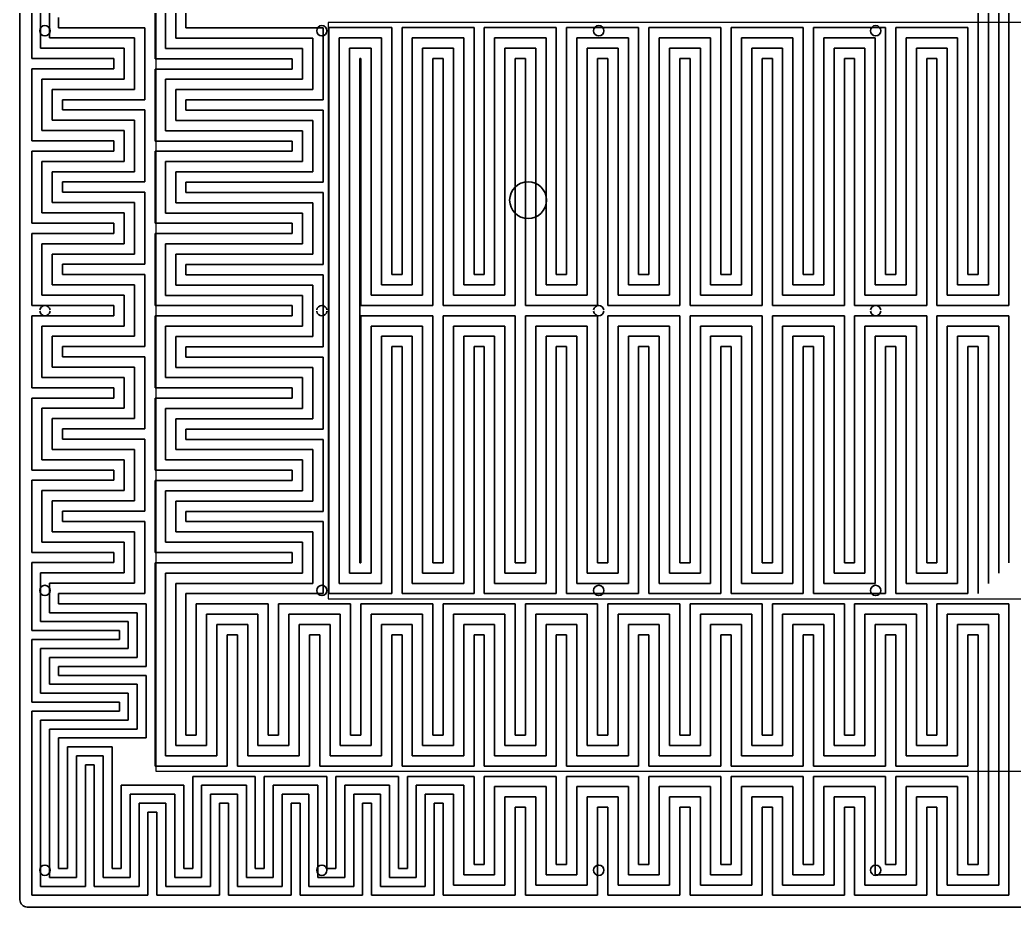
# Model space of a CAD drawing. Header units: millimetres. Extents: x -5937 to 68925, y -3068 to 5300.
# Drawn here: x 48609 to 49284, y 1814 to 2417 of the extents above; entities that cross this region are included whole.
import ezdxf

# ---------------------------------------------------------------- set-up
doc = ezdxf.new("R2010")
doc.units = ezdxf.units.MM
doc.header["$LTSCALE"] = 7
doc.layers.add('参照', color=6, linetype='Continuous', lineweight=9)
doc.layers.add('发热分区', color=20, linetype='Continuous')

msp = doc.modelspace()

# ---------------------------------------------------------------- linework, layer by layer
at = {"color": 7, "linetype": 'Continuous', "lineweight": 35}
for points in [[(48810.729, 2629.276), (48810.729, 2654.276), (48794.729, 2654.276), (48778.729, 2654.276), (48778.729, 2629.276, -0.4142136), (48773.729, 2624.276), (48613.729, 2624.276, 0.4142136), (48608.729, 2619.276), (48608.729, 1819.276, 0.4142136), (48613.729, 1814.276), (49953.729, 1814.276, 0.4142136), (49958.729, 1819.276), (49958.729, 2619.276, 0.4142136), (49953.729, 2624.276), (49793.729, 2624.276, -0.4142136), (49788.729, 2629.276), (49788.729, 2654.276), (49772.729, 2654.276), (49756.729, 2654.276), (49756.729, 2629.276)], [(48629.193, 2219.776, 0.8660254), (48622.264, 2219.776)], [(48817.193, 2219.776, 0.8660254), (48810.264, 2219.776)], [(49005.193, 2219.776, 0.8660254), (48998.264, 2219.776)], [(49193.193, 2219.776, 0.8660254), (49186.264, 2219.776)], [(48622.264, 2218.776, 0.8660254), (48629.193, 2218.776)], [(48810.264, 2218.776, 0.8660254), (48817.193, 2218.776)], [(48998.264, 2218.776, 0.8660254), (49005.193, 2218.776)], [(49186.264, 2218.776, 0.8660254), (49193.193, 2218.776)]]:
    msp.add_lwpolyline(points, format="xyb", dxfattribs=at)
for centre, radius in [((48625.729, 2409.276), 3.5), ((48813.729, 2409.276), 3.5), ((49001.729, 2409.276), 3.5), ((49189.729, 2409.276), 3.5), ((48953.729, 2294.276), 12.5), ((48625.729, 2029.276), 3.5), ((48813.729, 2029.276), 3.5), ((49001.729, 2029.276), 3.5), ((49189.729, 2029.276), 3.5), ((48625.729, 1839.276), 3.5), ((48813.729, 1839.276), 3.5), ((49001.729, 1839.276), 3.5), ((49189.729, 1839.276), 3.5)]:
    msp.add_circle(centre, radius, dxfattribs=at)
at = {"layer": '参照', "linetype": 'Continuous', "lineweight": 35}
for p, q in [((48700.54, 2528.529), (48700.54, 2390.271)), ((48707.524, 2397.255), (48707.524, 2521.544)), ((48714.509, 2404.239), (48714.509, 2514.56)), ((48721.493, 2411.223), (48721.493, 2507.576)), ((48616.729, 2436.548), (48616.729, 2390.392)), ((48622.802, 2430.475), (48622.802, 2397.376)), ((48628.875, 2424.402), (48628.875, 2404.36)), ((48634.948, 2411.344), (48634.948, 2418.329)), ((48693.556, 2411.344), (48634.948, 2411.344)), ((48693.556, 2362.454), (48693.556, 2411.344)), ((48814.555, 2411.223), (48721.493, 2411.223)), ((48814.555, 2362.333), (48814.555, 2411.223)), ((48861.179, 2411.465), (48818.463, 2411.465)), ((48818.463, 2411.465), (48818.463, 2027.087)), ((48861.179, 2243.721), (48861.179, 2411.465)), ((48917.053, 2411.465), (48868.163, 2411.465)), ((48868.163, 2411.465), (48868.163, 2243.721)), ((48917.053, 2243.721), (48917.053, 2411.465)), ((48972.927, 2411.465), (48924.037, 2411.465)), ((48924.037, 2411.465), (48924.037, 2243.721)), ((48972.927, 2243.721), (48972.927, 2411.465)), ((49028.802, 2411.465), (48979.912, 2411.465)), ((48979.912, 2411.465), (48979.912, 2243.721)), ((49028.802, 2243.721), (49028.802, 2411.465)), ((49084.676, 2411.465), (49035.786, 2411.465)), ((49035.786, 2411.465), (49035.786, 2243.721)), ((49084.676, 2243.721), (49084.676, 2411.465)), ((49140.551, 2411.465), (49091.66, 2411.465)), ((49091.66, 2411.465), (49091.66, 2243.721)), ((49140.551, 2243.721), (49140.551, 2411.465)), ((49196.425, 2411.465), (49147.535, 2411.465)), ((49147.535, 2411.465), (49147.535, 2243.721)), ((49196.425, 2243.721), (49196.425, 2411.465)), ((49252.299, 2411.465), (49203.409, 2411.465)), ((49203.409, 2411.465), (49203.409, 2243.721)), ((49252.299, 2243.721), (49252.299, 2411.465)), ((48628.875, 2404.36), (48686.571, 2404.36)), ((48686.571, 2404.36), (48686.571, 2369.439)), ((48807.571, 2404.239), (48714.509, 2404.239)), ((48807.571, 2369.318), (48807.571, 2404.239)), ((48854.194, 2404.481), (48825.447, 2404.481)), ((48825.447, 2404.481), (48825.447, 2034.072)), ((48854.194, 2236.737), (48854.194, 2404.481)), ((48910.069, 2404.481), (48875.147, 2404.481)), ((48875.147, 2404.481), (48875.147, 2236.737)), ((48910.069, 2236.737), (48910.069, 2404.481)), ((48965.943, 2404.481), (48931.022, 2404.481)), ((48931.022, 2404.481), (48931.022, 2236.737)), ((48965.943, 2236.737), (48965.943, 2404.481)), ((49021.818, 2404.481), (48986.896, 2404.481)), ((48986.896, 2404.481), (48986.896, 2236.737)), ((49021.818, 2236.737), (49021.818, 2404.481)), ((49077.692, 2404.481), (49042.77, 2404.481)), ((49042.77, 2404.481), (49042.77, 2236.737)), ((49077.692, 2236.737), (49077.692, 2404.481)), ((49133.566, 2404.481), (49098.645, 2404.481)), ((49098.645, 2404.481), (49098.645, 2236.737)), ((49133.566, 2236.737), (49133.566, 2404.481)), ((49189.441, 2404.481), (49154.519, 2404.481)), ((49154.519, 2404.481), (49154.519, 2236.737)), ((49189.441, 2236.737), (49189.441, 2404.481)), ((49245.315, 2404.481), (49210.393, 2404.481)), ((49210.393, 2404.481), (49210.393, 2236.737)), ((49245.315, 2236.737), (49245.315, 2404.481)), ((48622.802, 2397.376), (48679.587, 2397.376)), ((48679.587, 2397.376), (48679.587, 2376.423)), ((48800.587, 2397.255), (48707.524, 2397.255)), ((48800.587, 2376.302), (48800.587, 2397.255)), ((48847.21, 2397.497), (48832.431, 2397.497)), ((48832.431, 2397.497), (48832.431, 2041.056)), ((48847.21, 2229.753), (48847.21, 2397.497)), ((48903.085, 2397.497), (48882.132, 2397.497)), ((48882.132, 2397.497), (48882.132, 2229.753)), ((48903.085, 2229.753), (48903.085, 2397.497)), ((48958.959, 2397.497), (48938.006, 2397.497)), ((48938.006, 2397.497), (48938.006, 2229.753)), ((48958.959, 2229.753), (48958.959, 2397.497)), ((49014.833, 2397.497), (48993.88, 2397.497)), ((48993.88, 2397.497), (48993.88, 2229.753)), ((49014.833, 2229.753), (49014.833, 2397.497)), ((49070.708, 2397.497), (49049.755, 2397.497)), ((49049.755, 2397.497), (49049.755, 2229.753)), ((49070.708, 2229.753), (49070.708, 2397.497)), ((49126.582, 2397.497), (49105.629, 2397.497)), ((49105.629, 2397.497), (49105.629, 2229.753)), ((49126.582, 2229.753), (49126.582, 2397.497)), ((49182.456, 2397.497), (49161.503, 2397.497)), ((49161.503, 2397.497), (49161.503, 2229.753)), ((49182.456, 2229.753), (49182.456, 2397.497)), ((49238.331, 2397.497), (49217.378, 2397.497)), ((49217.378, 2397.497), (49217.378, 2229.753)), ((49238.331, 2229.753), (49238.331, 2397.497)), ((48616.729, 2390.392), (48672.603, 2390.392)), ((48672.603, 2390.392), (48672.603, 2383.407)), ((48700.54, 2390.271), (48793.602, 2390.271)), ((48793.602, 2390.271), (48793.602, 2383.286)), ((48839.416, 2048.04), (48839.416, 2390.512)), ((48839.416, 2390.512), (48840.226, 2390.512)), ((48840.226, 2390.512), (48840.226, 2222.768)), ((48889.116, 2222.768), (48889.116, 2390.512)), ((48889.116, 2390.512), (48896.1, 2390.512)), ((48896.1, 2390.512), (48896.1, 2222.768)), ((48944.99, 2222.768), (48944.99, 2390.512)), ((48944.99, 2390.512), (48951.975, 2390.512)), ((48951.975, 2390.512), (48951.975, 2222.768)), ((49000.865, 2222.768), (49000.865, 2390.512)), ((49000.865, 2390.512), (49007.849, 2390.512)), ((49007.849, 2390.512), (49007.849, 2222.768)), ((49056.739, 2222.768), (49056.739, 2390.512)), ((49056.739, 2390.512), (49063.723, 2390.512)), ((49063.723, 2390.512), (49063.723, 2222.768)), ((49112.613, 2222.768), (49112.613, 2390.512)), ((49112.613, 2390.512), (49119.598, 2390.512)), ((49119.598, 2390.512), (49119.598, 2222.768)), ((49168.488, 2222.768), (49168.488, 2390.512)), ((49168.488, 2390.512), (49175.472, 2390.512)), ((49175.472, 2390.512), (49175.472, 2222.768)), ((49224.362, 2222.768), (49224.362, 2390.512)), ((49224.362, 2390.512), (49231.346, 2390.512)), ((49231.346, 2390.512), (49231.346, 2222.768)), ((48672.603, 2383.407), (48616.729, 2383.407)), ((48616.729, 2383.407), (48616.729, 2334.517)), ((48793.602, 2383.286), (48700.54, 2383.286)), ((48700.54, 2383.286), (48700.54, 2334.396)), ((48679.587, 2376.423), (48623.713, 2376.423)), ((48623.713, 2376.423), (48623.713, 2341.501)), ((48707.524, 2341.381), (48707.524, 2376.302)), ((48707.524, 2376.302), (48800.587, 2376.302)), ((48686.571, 2369.439), (48630.697, 2369.439)), ((48630.697, 2369.439), (48630.697, 2348.486)), ((48714.509, 2348.365), (48714.509, 2369.318)), ((48714.509, 2369.318), (48807.571, 2369.318)), ((48637.681, 2355.47), (48637.681, 2362.454)), ((48637.681, 2362.454), (48693.556, 2362.454)), ((48721.493, 2355.349), (48721.493, 2362.333)), ((48721.493, 2362.333), (48814.555, 2362.333)), ((48693.556, 2355.47), (48637.681, 2355.47)), ((48693.556, 2306.58), (48693.556, 2355.47)), ((48814.555, 2355.349), (48721.493, 2355.349)), ((48814.555, 2306.459), (48814.555, 2355.349)), ((48630.697, 2348.486), (48686.571, 2348.486)), ((48686.571, 2348.486), (48686.571, 2313.564)), ((48807.571, 2348.365), (48714.509, 2348.365)), ((48807.571, 2313.443), (48807.571, 2348.365)), ((48623.713, 2341.501), (48679.587, 2341.501)), ((48679.587, 2341.501), (48679.587, 2320.549)), ((48800.587, 2341.381), (48707.524, 2341.381)), ((48800.587, 2320.428), (48800.587, 2341.381)), ((48616.729, 2334.517), (48672.603, 2334.517)), ((48672.603, 2334.517), (48672.603, 2327.533)), ((48700.54, 2334.396), (48793.602, 2334.396)), ((48793.602, 2334.396), (48793.602, 2327.412)), ((48672.603, 2327.533), (48616.729, 2327.533)), ((48616.729, 2327.533), (48616.729, 2278.643)), ((48793.602, 2327.412), (48700.54, 2327.412)), ((48700.54, 2327.412), (48700.54, 2278.522)), ((48679.587, 2320.549), (48623.713, 2320.549)), ((48623.713, 2320.549), (48623.713, 2285.627)), ((48707.524, 2285.506), (48707.524, 2320.428)), ((48707.524, 2320.428), (48800.587, 2320.428)), ((48686.571, 2313.564), (48630.697, 2313.564)), ((48630.697, 2313.564), (48630.697, 2292.611)), ((48714.509, 2292.49), (48714.509, 2313.443)), ((48714.509, 2313.443), (48807.571, 2313.443)), ((48637.681, 2299.596), (48637.681, 2306.58)), ((48637.681, 2306.58), (48693.556, 2306.58)), ((48721.493, 2299.475), (48721.493, 2306.459)), ((48721.493, 2306.459), (48814.555, 2306.459)), ((48693.556, 2299.596), (48637.681, 2299.596)), ((48693.556, 2250.706), (48693.556, 2299.596)), ((48814.555, 2299.475), (48721.493, 2299.475)), ((48814.555, 2250.585), (48814.555, 2299.475)), ((48630.697, 2292.611), (48686.571, 2292.611)), ((48686.571, 2292.611), (48686.571, 2257.69)), ((48807.571, 2292.49), (48714.509, 2292.49)), ((48807.571, 2257.569), (48807.571, 2292.49)), ((48623.713, 2285.627), (48679.587, 2285.627)), ((48679.587, 2285.627), (48679.587, 2264.674)), ((48800.587, 2285.506), (48707.524, 2285.506)), ((48800.587, 2264.553), (48800.587, 2285.506)), ((48616.729, 2278.643), (48672.603, 2278.643)), ((48672.603, 2278.643), (48672.603, 2271.659)), ((48700.54, 2278.522), (48793.602, 2278.522)), ((48793.602, 2278.522), (48793.602, 2271.538)), ((48672.603, 2271.659), (48616.729, 2271.659)), ((48616.729, 2271.659), (48616.729, 2222.768)), ((48793.602, 2271.538), (48700.54, 2271.538)), ((48700.54, 2271.538), (48700.54, 2222.648)), ((48679.587, 2264.674), (48623.713, 2264.674)), ((48623.713, 2264.674), (48623.713, 2229.753)), ((48707.524, 2229.632), (48707.524, 2264.553)), ((48707.524, 2264.553), (48800.587, 2264.553)), ((48686.571, 2257.69), (48630.697, 2257.69)), ((48630.697, 2257.69), (48630.697, 2236.737)), ((48714.509, 2236.616), (48714.509, 2257.569)), ((48714.509, 2257.569), (48807.571, 2257.569)), ((48637.681, 2243.721), (48637.681, 2250.706)), ((48637.681, 2250.706), (48693.556, 2250.706)), ((48721.493, 2243.6), (48721.493, 2250.585)), ((48721.493, 2250.585), (48814.555, 2250.585)), ((48693.556, 2243.721), (48637.681, 2243.721)), ((48693.556, 2194.831), (48693.556, 2243.721)), ((48814.555, 2243.6), (48721.493, 2243.6)), ((48814.555, 2194.71), (48814.555, 2243.6)), ((48868.163, 2243.721), (48861.179, 2243.721)), ((48924.037, 2243.721), (48917.053, 2243.721)), ((48979.912, 2243.721), (48972.927, 2243.721)), ((49035.786, 2243.721), (49028.802, 2243.721)), ((49091.66, 2243.721), (49084.676, 2243.721)), ((49147.535, 2243.721), (49140.551, 2243.721)), ((49203.409, 2243.721), (49196.425, 2243.721)), ((49259.284, 2243.721), (49252.299, 2243.721)), ((48630.697, 2236.737), (48686.571, 2236.737)), ((48686.571, 2236.737), (48686.571, 2201.816)), ((48807.571, 2236.616), (48714.509, 2236.616)), ((48807.571, 2201.695), (48807.571, 2236.616)), ((48875.147, 2236.737), (48854.194, 2236.737)), ((48931.022, 2236.737), (48910.069, 2236.737)), ((48986.896, 2236.737), (48965.943, 2236.737)), ((49042.77, 2236.737), (49021.818, 2236.737)), ((49098.645, 2236.737), (49077.692, 2236.737)), ((49154.519, 2236.737), (49133.566, 2236.737)), ((49210.393, 2236.737), (49189.441, 2236.737)), ((49266.268, 2236.737), (49245.315, 2236.737)), ((48623.713, 2229.753), (48679.587, 2229.753)), ((48679.587, 2229.753), (48679.587, 2208.8)), ((48800.587, 2229.632), (48707.524, 2229.632)), ((48800.587, 2208.679), (48800.587, 2229.632)), ((48882.132, 2229.753), (48847.21, 2229.753)), ((48938.006, 2229.753), (48903.085, 2229.753)), ((48993.88, 2229.753), (48958.959, 2229.753)), ((49049.755, 2229.753), (49014.833, 2229.753)), ((49105.629, 2229.753), (49070.708, 2229.753)), ((49161.503, 2229.753), (49126.582, 2229.753)), ((49217.378, 2229.753), (49182.456, 2229.753)), ((49273.252, 2229.753), (49238.331, 2229.753)), ((48616.729, 2222.768), (48672.603, 2222.768)), ((48672.603, 2222.768), (48672.603, 2215.784)), ((48700.54, 2222.648), (48793.602, 2222.648)), ((48793.602, 2222.648), (48793.602, 2215.663)), ((48840.226, 2222.768), (48889.116, 2222.768)), ((48896.1, 2222.768), (48944.99, 2222.768)), ((48951.975, 2222.768), (49000.865, 2222.768)), ((49007.849, 2222.768), (49056.739, 2222.768)), ((49063.723, 2222.768), (49112.613, 2222.768)), ((49119.598, 2222.768), (49168.488, 2222.768)), ((49175.472, 2222.768), (49224.362, 2222.768)), ((49231.346, 2222.768), (49280.236, 2222.768)), ((48672.603, 2215.784), (48616.729, 2215.784)), ((48616.729, 2215.784), (48616.729, 2166.894)), ((48793.602, 2215.663), (48700.54, 2215.663)), ((48700.54, 2215.663), (48700.54, 2166.773)), ((48889.116, 2215.784), (48840.226, 2215.784)), ((48840.226, 2215.784), (48840.226, 2048.04)), ((48889.116, 2048.04), (48889.116, 2215.784)), ((48944.99, 2215.784), (48896.1, 2215.784)), ((48896.1, 2215.784), (48896.1, 2048.04)), ((48944.99, 2048.04), (48944.99, 2215.784)), ((49000.865, 2215.784), (48951.975, 2215.784)), ((48951.975, 2215.784), (48951.975, 2048.04)), ((49000.865, 2048.04), (49000.865, 2215.784)), ((49056.739, 2215.784), (49007.849, 2215.784)), ((49007.849, 2215.784), (49007.849, 2048.04)), ((49056.739, 2048.04), (49056.739, 2215.784)), ((49112.613, 2215.784), (49063.723, 2215.784)), ((49063.723, 2215.784), (49063.723, 2048.04)), ((49112.613, 2048.04), (49112.613, 2215.784)), ((49168.488, 2215.784), (49119.598, 2215.784)), ((49119.598, 2215.784), (49119.598, 2048.04)), ((49168.488, 2048.04), (49168.488, 2215.784)), ((49224.362, 2215.784), (49175.472, 2215.784)), ((49175.472, 2215.784), (49175.472, 2048.04)), ((49224.362, 2048.04), (49224.362, 2215.784)), ((49280.236, 2215.784), (49231.346, 2215.784)), ((49231.346, 2215.784), (49231.346, 2048.04)), ((49280.236, 2048.04), (49280.236, 2215.784)), ((48679.587, 2208.8), (48623.713, 2208.8)), ((48623.713, 2208.8), (48623.713, 2173.878)), ((48707.524, 2173.758), (48707.524, 2208.679)), ((48707.524, 2208.679), (48800.587, 2208.679)), ((48847.21, 2041.056), (48847.21, 2208.8)), ((48847.21, 2208.8), (48882.132, 2208.8)), ((48882.132, 2208.8), (48882.132, 2041.056)), ((48903.085, 2041.056), (48903.085, 2208.8)), ((48903.085, 2208.8), (48938.006, 2208.8)), ((48938.006, 2208.8), (48938.006, 2041.056)), ((48958.959, 2041.056), (48958.959, 2208.8)), ((48958.959, 2208.8), (48993.88, 2208.8)), ((48993.88, 2208.8), (48993.88, 2041.056)), ((49014.833, 2041.056), (49014.833, 2208.8)), ((49014.833, 2208.8), (49049.755, 2208.8)), ((49049.755, 2208.8), (49049.755, 2041.056)), ((49070.708, 2041.056), (49070.708, 2208.8)), ((49070.708, 2208.8), (49105.629, 2208.8)), ((49105.629, 2208.8), (49105.629, 2041.056)), ((49126.582, 2041.056), (49126.582, 2208.8)), ((49126.582, 2208.8), (49161.503, 2208.8)), ((49161.503, 2208.8), (49161.503, 2041.056)), ((49182.456, 2041.056), (49182.456, 2208.8)), ((49182.456, 2208.8), (49217.378, 2208.8)), ((49217.378, 2208.8), (49217.378, 2041.056)), ((49238.331, 2041.056), (49238.331, 2208.8)), ((49238.331, 2208.8), (49273.252, 2208.8)), ((49273.252, 2208.8), (49273.252, 2041.056)), ((48686.571, 2201.816), (48630.697, 2201.816)), ((48630.697, 2201.816), (48630.697, 2180.863)), ((48714.509, 2180.742), (48714.509, 2201.695)), ((48714.509, 2201.695), (48807.571, 2201.695)), ((48854.194, 2034.072), (48854.194, 2201.816)), ((48854.194, 2201.816), (48875.147, 2201.816)), ((48875.147, 2201.816), (48875.147, 2034.072)), ((48910.069, 2034.072), (48910.069, 2201.816)), ((48910.069, 2201.816), (48931.022, 2201.816)), ((48931.022, 2201.816), (48931.022, 2034.072)), ((48965.943, 2034.072), (48965.943, 2201.816)), ((48965.943, 2201.816), (48986.896, 2201.816)), ((48986.896, 2201.816), (48986.896, 2034.072)), ((49021.818, 2034.072), (49021.818, 2201.816)), ((49021.818, 2201.816), (49042.77, 2201.816)), ((49042.77, 2201.816), (49042.77, 2034.072)), ((49077.692, 2034.072), (49077.692, 2201.816)), ((49077.692, 2201.816), (49098.645, 2201.816)), ((49098.645, 2201.816), (49098.645, 2034.072)), ((49133.566, 2034.072), (49133.566, 2201.816)), ((49133.566, 2201.816), (49154.519, 2201.816)), ((49154.519, 2201.816), (49154.519, 2034.072)), ((49189.441, 2034.072), (49189.441, 2201.816)), ((49189.441, 2201.816), (49210.393, 2201.816)), ((49210.393, 2201.816), (49210.393, 2034.072)), ((49245.315, 2034.072), (49245.315, 2201.816)), ((49245.315, 2201.816), (49266.268, 2201.816)), ((49266.268, 2201.816), (49266.268, 2034.072)), ((48637.681, 2187.847), (48637.681, 2194.831)), ((48637.681, 2194.831), (48693.556, 2194.831)), ((48721.493, 2187.726), (48721.493, 2194.71)), ((48721.493, 2194.71), (48814.555, 2194.71)), ((48861.179, 2027.087), (48861.179, 2194.831)), ((48861.179, 2194.831), (48868.163, 2194.831)), ((48868.163, 2194.831), (48868.163, 2027.087)), ((48917.053, 2027.087), (48917.053, 2194.831)), ((48917.053, 2194.831), (48924.037, 2194.831)), ((48924.037, 2194.831), (48924.037, 2027.087)), ((48972.927, 2027.087), (48972.927, 2194.831)), ((48972.927, 2194.831), (48979.912, 2194.831)), ((48979.912, 2194.831), (48979.912, 2027.087)), ((49028.802, 2027.087), (49028.802, 2194.831)), ((49028.802, 2194.831), (49035.786, 2194.831)), ((49035.786, 2194.831), (49035.786, 2027.087)), ((49084.676, 2027.087), (49084.676, 2194.831)), ((49084.676, 2194.831), (49091.66, 2194.831)), ((49091.66, 2194.831), (49091.66, 2027.087)), ((49140.551, 2027.087), (49140.551, 2194.831)), ((49140.551, 2194.831), (49147.535, 2194.831)), ((49147.535, 2194.831), (49147.535, 2027.087)), ((49196.425, 2027.087), (49196.425, 2194.831)), ((49196.425, 2194.831), (49203.409, 2194.831)), ((49203.409, 2194.831), (49203.409, 2027.087)), ((49252.299, 2027.087), (49252.299, 2194.831)), ((49252.299, 2194.831), (49259.284, 2194.831)), ((49259.284, 2194.831), (49259.284, 2027.087)), ((48693.556, 2187.847), (48637.681, 2187.847)), ((48693.556, 2138.957), (48693.556, 2187.847)), ((48814.555, 2187.726), (48721.493, 2187.726)), ((48814.555, 2138.836), (48814.555, 2187.726)), ((48630.697, 2180.863), (48686.571, 2180.863)), ((48686.571, 2180.863), (48686.571, 2145.941)), ((48807.571, 2180.742), (48714.509, 2180.742)), ((48807.571, 2145.82), (48807.571, 2180.742)), ((48623.713, 2173.878), (48679.587, 2173.878)), ((48679.587, 2173.878), (48679.587, 2152.926)), ((48800.587, 2173.758), (48707.524, 2173.758)), ((48800.587, 2152.805), (48800.587, 2173.758)), ((48616.729, 2166.894), (48672.603, 2166.894)), ((48672.603, 2166.894), (48672.603, 2159.91)), ((48700.54, 2166.773), (48793.602, 2166.773)), ((48793.602, 2166.773), (48793.602, 2159.789)), ((48672.603, 2159.91), (48616.729, 2159.91)), ((48616.729, 2159.91), (48616.729, 2111.02)), ((48793.602, 2159.789), (48700.54, 2159.789)), ((48700.54, 2159.789), (48700.54, 2110.899)), ((48679.587, 2152.926), (48623.713, 2152.926)), ((48623.713, 2152.926), (48623.713, 2118.004)), ((48707.524, 2117.883), (48707.524, 2152.805)), ((48707.524, 2152.805), (48800.587, 2152.805)), ((48686.571, 2145.941), (48630.697, 2145.941)), ((48630.697, 2145.941), (48630.697, 2124.988)), ((48714.509, 2124.867), (48714.509, 2145.82)), ((48714.509, 2145.82), (48807.571, 2145.82)), ((48637.681, 2131.973), (48637.681, 2138.957)), ((48637.681, 2138.957), (48693.556, 2138.957)), ((48721.493, 2131.852), (48721.493, 2138.836)), ((48721.493, 2138.836), (48814.555, 2138.836)), ((48693.556, 2131.973), (48637.681, 2131.973)), ((48693.556, 2083.083), (48693.556, 2131.973)), ((48814.555, 2131.852), (48721.493, 2131.852)), ((48814.555, 2082.962), (48814.555, 2131.852)), ((48630.697, 2124.988), (48686.571, 2124.988)), ((48686.571, 2124.988), (48686.571, 2090.067)), ((48807.571, 2124.867), (48714.509, 2124.867)), ((48807.571, 2089.946), (48807.571, 2124.867)), ((48623.713, 2118.004), (48679.587, 2118.004)), ((48679.587, 2118.004), (48679.587, 2097.051)), ((48800.587, 2117.883), (48707.524, 2117.883)), ((48800.587, 2096.93), (48800.587, 2117.883)), ((48616.729, 2111.02), (48672.603, 2111.02)), ((48672.603, 2111.02), (48672.603, 2104.035)), ((48700.54, 2110.899), (48793.602, 2110.899)), ((48793.602, 2110.899), (48793.602, 2103.915)), ((48672.603, 2104.035), (48616.729, 2104.035)), ((48616.729, 2104.035), (48616.729, 2055.145)), ((48793.602, 2103.915), (48700.54, 2103.915)), ((48700.54, 2103.915), (48700.54, 2055.025)), ((48679.587, 2097.051), (48623.713, 2097.051)), ((48623.713, 2097.051), (48623.713, 2062.13)), ((48707.524, 2062.009), (48707.524, 2096.93)), ((48707.524, 2096.93), (48800.587, 2096.93)), ((48686.571, 2090.067), (48630.697, 2090.067)), ((48630.697, 2090.067), (48630.697, 2069.114)), ((48714.509, 2068.993), (48714.509, 2089.946)), ((48714.509, 2089.946), (48807.571, 2089.946)), ((48637.681, 2076.098), (48637.681, 2083.083)), ((48637.681, 2083.083), (48693.556, 2083.083)), ((48721.493, 2075.977), (48721.493, 2082.962)), ((48721.493, 2082.962), (48814.555, 2082.962)), ((48693.556, 2076.098), (48637.681, 2076.098)), ((48693.556, 2027.208), (48693.556, 2076.098)), ((48814.555, 2075.977), (48721.493, 2075.977)), ((48814.555, 2027.087), (48814.555, 2075.977)), ((48630.697, 2069.114), (48686.571, 2069.114)), ((48686.571, 2069.114), (48686.571, 2034.193)), ((48807.571, 2068.993), (48714.509, 2068.993)), ((48807.571, 2034.072), (48807.571, 2068.993)), ((48623.713, 2062.13), (48679.587, 2062.13)), ((48679.587, 2062.13), (48679.587, 2041.177)), ((48800.587, 2062.009), (48707.524, 2062.009)), ((48800.587, 2041.056), (48800.587, 2062.009)), ((48616.729, 2055.145), (48672.603, 2055.145)), ((48672.603, 2055.145), (48672.603, 2048.161)), ((48700.54, 2055.025), (48793.602, 2055.025)), ((48793.602, 2055.025), (48793.602, 2048.04)), ((48672.603, 2048.161), (48616.729, 2048.161)), ((48616.729, 2048.161), (48616.729, 2002.004)), ((48793.602, 2048.04), (48700.54, 2048.04)), ((48700.54, 2048.04), (48700.54, 1910.024)), ((48840.226, 2048.04), (48839.416, 2048.04)), ((48896.1, 2048.04), (48889.116, 2048.04)), ((48951.975, 2048.04), (48944.99, 2048.04)), ((49007.849, 2048.04), (49000.865, 2048.04)), ((49063.723, 2048.04), (49056.739, 2048.04)), ((49119.598, 2048.04), (49112.613, 2048.04)), ((49175.472, 2048.04), (49168.488, 2048.04)), ((49231.346, 2048.04), (49224.362, 2048.04)), ((48679.587, 2041.177), (48622.802, 2041.177)), ((48622.802, 2041.177), (48622.802, 2008.077)), ((48707.524, 1917.008), (48707.524, 2041.056)), ((48707.524, 2041.056), (48800.587, 2041.056)), ((48832.431, 2041.056), (48847.21, 2041.056)), ((48882.132, 2041.056), (48903.085, 2041.056)), ((48938.006, 2041.056), (48958.959, 2041.056)), ((48993.88, 2041.056), (49014.833, 2041.056)), ((49049.755, 2041.056), (49070.708, 2041.056)), ((49105.629, 2041.056), (49126.582, 2041.056)), ((49161.503, 2041.056), (49182.456, 2041.056)), ((49217.378, 2041.056), (49238.331, 2041.056)), ((48686.571, 2034.193), (48628.875, 2034.193)), ((48628.875, 2034.193), (48628.875, 2014.151)), ((48714.509, 1923.993), (48714.509, 2034.072)), ((48714.509, 2034.072), (48807.571, 2034.072)), ((48825.447, 2034.072), (48854.194, 2034.072)), ((48875.147, 2034.072), (48910.069, 2034.072)), ((48931.022, 2034.072), (48965.943, 2034.072)), ((48986.896, 2034.072), (49021.818, 2034.072)), ((49042.77, 2034.072), (49077.692, 2034.072)), ((49098.645, 2034.072), (49133.566, 2034.072)), ((49154.519, 2034.072), (49189.441, 2034.072)), ((49210.393, 2034.072), (49245.315, 2034.072)), ((48634.948, 2020.224), (48634.948, 2027.208)), ((48634.948, 2027.208), (48693.556, 2027.208)), ((48721.493, 1930.977), (48721.493, 2027.087)), ((48721.493, 2027.087), (48814.555, 2027.087)), ((48818.463, 2027.087), (48861.179, 2027.087)), ((48868.163, 2027.087), (48917.053, 2027.087)), ((48924.037, 2027.087), (48972.927, 2027.087)), ((48979.912, 2027.087), (49028.802, 2027.087)), ((49035.786, 2027.087), (49084.676, 2027.087)), ((49091.66, 2027.087), (49140.551, 2027.087)), ((49147.535, 2027.087), (49196.425, 2027.087)), ((49203.409, 2027.087), (49252.299, 2027.087)), ((48694.467, 2020.224), (48634.948, 2020.224)), ((48694.467, 1977.711), (48694.467, 2020.224)), ((48777.367, 2020.103), (48728.477, 2020.103)), ((48728.477, 2020.103), (48728.477, 1930.977)), ((48777.367, 1930.977), (48777.367, 2020.103)), ((48833.242, 2020.103), (48784.352, 2020.103)), ((48784.352, 2020.103), (48784.352, 1930.977)), ((48833.242, 1930.977), (48833.242, 2020.103)), ((48889.116, 2020.103), (48840.226, 2020.103)), ((48840.226, 2020.103), (48840.226, 1930.977)), ((48889.116, 1930.977), (48889.116, 2020.103)), ((48944.99, 2020.103), (48896.1, 2020.103)), ((48896.1, 2020.103), (48896.1, 1930.977)), ((48944.99, 1930.977), (48944.99, 2020.103)), ((49000.865, 2020.103), (48951.975, 2020.103)), ((48951.975, 2020.103), (48951.975, 1930.977)), ((49000.865, 1930.977), (49000.865, 2020.103)), ((49056.739, 2020.103), (49007.849, 2020.103)), ((49007.849, 2020.103), (49007.849, 1930.977)), ((49056.739, 1930.977), (49056.739, 2020.103)), ((49112.613, 2020.103), (49063.723, 2020.103)), ((49063.723, 2020.103), (49063.723, 1930.977)), ((49112.613, 1930.977), (49112.613, 2020.103)), ((49168.488, 2020.103), (49119.598, 2020.103)), ((49119.598, 2020.103), (49119.598, 1930.977)), ((49168.488, 1930.977), (49168.488, 2020.103)), ((49224.362, 2020.103), (49175.472, 2020.103)), ((49175.472, 2020.103), (49175.472, 1930.977)), ((49224.362, 1930.977), (49224.362, 2020.103)), ((49280.236, 2020.103), (49231.346, 2020.103)), ((49231.346, 2020.103), (49231.346, 1930.977)), ((49280.236, 1822.276), (49280.236, 2020.103)), ((48628.875, 2014.151), (48688.394, 2014.151)), ((48688.394, 2014.151), (48688.394, 1983.784)), ((48770.383, 2013.119), (48735.462, 2013.119)), ((48735.462, 2013.119), (48735.462, 1923.993)), ((48770.383, 1923.993), (48770.383, 2013.119)), ((48826.257, 2013.119), (48791.336, 2013.119)), ((48791.336, 2013.119), (48791.336, 1923.993)), ((48826.257, 1923.993), (48826.257, 2013.119)), ((48882.132, 2013.119), (48847.21, 2013.119)), ((48847.21, 2013.119), (48847.21, 1923.993)), ((48882.132, 1923.993), (48882.132, 2013.119)), ((48938.006, 2013.119), (48903.085, 2013.119)), ((48903.085, 2013.119), (48903.085, 1923.993)), ((48938.006, 1923.993), (48938.006, 2013.119)), ((48993.88, 2013.119), (48958.959, 2013.119)), ((48958.959, 2013.119), (48958.959, 1923.993)), ((48993.88, 1923.993), (48993.88, 2013.119)), ((49049.755, 2013.119), (49014.833, 2013.119)), ((49014.833, 2013.119), (49014.833, 1923.993)), ((49049.755, 1923.993), (49049.755, 2013.119)), ((49105.629, 2013.119), (49070.708, 2013.119)), ((49070.708, 2013.119), (49070.708, 1923.993)), ((49105.629, 1923.993), (49105.629, 2013.119)), ((49161.503, 2013.119), (49126.582, 2013.119)), ((49126.582, 2013.119), (49126.582, 1923.993)), ((49161.503, 1923.993), (49161.503, 2013.119)), ((49217.378, 2013.119), (49182.456, 2013.119)), ((49182.456, 2013.119), (49182.456, 1923.993)), ((49217.378, 1923.993), (49217.378, 2013.119)), ((49273.252, 2013.119), (49238.331, 2013.119)), ((49238.331, 2013.119), (49238.331, 1923.993)), ((49273.252, 1829.261), (49273.252, 2013.119)), ((48622.802, 2008.077), (48682.32, 2008.077)), ((48682.32, 2008.077), (48682.32, 1989.858)), ((48763.399, 2006.134), (48742.446, 2006.134)), ((48742.446, 2006.134), (48742.446, 1917.008)), ((48763.399, 1917.008), (48763.399, 2006.134)), ((48819.273, 2006.134), (48798.32, 2006.134)), ((48798.32, 2006.134), (48798.32, 1917.008)), ((48819.273, 1917.008), (48819.273, 2006.134)), ((48875.147, 2006.134), (48854.194, 2006.134)), ((48854.194, 2006.134), (48854.194, 1917.008)), ((48875.147, 1917.008), (48875.147, 2006.134)), ((48931.022, 2006.134), (48910.069, 2006.134)), ((48910.069, 2006.134), (48910.069, 1917.008)), ((48931.022, 1917.008), (48931.022, 2006.134)), ((48986.896, 2006.134), (48965.943, 2006.134)), ((48965.943, 2006.134), (48965.943, 1917.008)), ((48986.896, 1917.008), (48986.896, 2006.134)), ((49042.77, 2006.134), (49021.818, 2006.134)), ((49021.818, 2006.134), (49021.818, 1917.008)), ((49042.77, 1917.008), (49042.77, 2006.134)), ((49098.645, 2006.134), (49077.692, 2006.134)), ((49077.692, 2006.134), (49077.692, 1917.008)), ((49098.645, 1917.008), (49098.645, 2006.134)), ((49154.519, 2006.134), (49133.566, 2006.134)), ((49133.566, 2006.134), (49133.566, 1917.008)), ((49154.519, 1917.008), (49154.519, 2006.134)), ((49210.393, 2006.134), (49189.441, 2006.134)), ((49189.441, 2006.134), (49189.441, 1917.008)), ((49210.393, 1917.008), (49210.393, 2006.134)), ((49266.268, 2006.134), (49245.315, 2006.134)), ((49245.315, 2006.134), (49245.315, 1917.008)), ((49266.268, 1836.245), (49266.268, 2006.134)), ((48616.729, 2002.004), (48676.247, 2002.004)), ((48676.247, 2002.004), (48676.247, 1995.931)), ((48749.43, 1910.024), (48749.43, 1999.15)), ((48749.43, 1999.15), (48756.414, 1999.15)), ((48756.414, 1999.15), (48756.414, 1910.024)), ((48805.304, 1910.024), (48805.304, 1999.15)), ((48805.304, 1999.15), (48812.289, 1999.15)), ((48812.289, 1999.15), (48812.289, 1910.024)), ((48861.179, 1910.024), (48861.179, 1999.15)), ((48861.179, 1999.15), (48868.163, 1999.15)), ((48868.163, 1999.15), (48868.163, 1910.024)), ((48917.053, 1910.024), (48917.053, 1999.15)), ((48917.053, 1999.15), (48924.037, 1999.15)), ((48924.037, 1999.15), (48924.037, 1910.024)), ((48972.927, 1910.024), (48972.927, 1999.15)), ((48972.927, 1999.15), (48979.912, 1999.15)), ((48979.912, 1999.15), (48979.912, 1910.024)), ((49028.802, 1910.024), (49028.802, 1999.15)), ((49028.802, 1999.15), (49035.786, 1999.15)), ((49035.786, 1999.15), (49035.786, 1910.024)), ((49084.676, 1910.024), (49084.676, 1999.15)), ((49084.676, 1999.15), (49091.66, 1999.15)), ((49091.66, 1999.15), (49091.66, 1910.024)), ((49140.551, 1910.024), (49140.551, 1999.15)), ((49140.551, 1999.15), (49147.535, 1999.15)), ((49147.535, 1999.15), (49147.535, 1910.024)), ((49196.425, 1910.024), (49196.425, 1999.15)), ((49196.425, 1999.15), (49203.409, 1999.15)), ((49203.409, 1999.15), (49203.409, 1910.024)), ((49252.299, 1910.024), (49252.299, 1999.15)), ((49252.299, 1999.15), (49259.284, 1999.15)), ((49259.284, 1999.15), (49259.284, 1843.229)), ((48676.247, 1995.931), (48616.729, 1995.931)), ((48616.729, 1995.931), (48616.729, 1953.418)), ((48682.32, 1989.858), (48622.802, 1989.858)), ((48622.802, 1989.858), (48622.802, 1959.491)), ((48688.394, 1983.784), (48628.875, 1983.784)), ((48628.875, 1983.784), (48628.875, 1965.565)), ((48634.948, 1971.638), (48634.948, 1977.711)), ((48634.948, 1977.711), (48694.467, 1977.711)), ((48694.467, 1971.638), (48634.948, 1971.638)), ((48694.467, 1929.125), (48694.467, 1971.638)), ((48628.875, 1965.565), (48688.394, 1965.565)), ((48688.394, 1965.565), (48688.394, 1935.198)), ((48622.802, 1959.491), (48682.32, 1959.491)), ((48682.32, 1959.491), (48682.32, 1941.272)), ((48616.729, 1953.418), (48676.247, 1953.418)), ((48676.247, 1953.418), (48676.247, 1947.345)), ((48676.247, 1947.345), (48616.729, 1947.345)), ((48616.729, 1947.345), (48616.729, 1822.276)), ((48682.32, 1941.272), (48622.802, 1941.272)), ((48622.802, 1941.272), (48622.802, 1828.35)), ((48688.394, 1935.198), (48628.875, 1935.198)), ((48628.875, 1935.198), (48628.875, 1834.423)), ((48728.477, 1930.977), (48721.493, 1930.977)), ((48784.352, 1930.977), (48777.367, 1930.977)), ((48840.226, 1930.977), (48833.242, 1930.977)), ((48896.1, 1930.977), (48889.116, 1930.977)), ((48951.975, 1930.977), (48944.99, 1930.977)), ((49007.849, 1930.977), (49000.865, 1930.977)), ((49063.723, 1930.977), (49056.739, 1930.977)), ((49119.598, 1930.977), (49112.613, 1930.977)), ((49175.472, 1930.977), (49168.488, 1930.977)), ((49231.346, 1930.977), (49224.362, 1930.977)), ((48634.948, 1840.496), (48634.948, 1929.125)), ((48634.948, 1929.125), (48694.467, 1929.125)), ((48735.462, 1923.993), (48714.509, 1923.993)), ((48791.336, 1923.993), (48770.383, 1923.993)), ((48847.21, 1923.993), (48826.257, 1923.993)), ((48903.085, 1923.993), (48882.132, 1923.993)), ((48958.959, 1923.993), (48938.006, 1923.993)), ((49014.833, 1923.993), (48993.88, 1923.993)), ((49070.708, 1923.993), (49049.755, 1923.993)), ((49126.582, 1923.993), (49105.629, 1923.993)), ((49182.456, 1923.993), (49161.503, 1923.993)), ((49238.331, 1923.993), (49217.378, 1923.993)), ((48671.388, 1923.052), (48641.022, 1923.052)), ((48641.022, 1923.052), (48641.022, 1840.496)), ((48671.388, 1840.496), (48671.388, 1923.052)), ((48742.446, 1917.008), (48707.524, 1917.008)), ((48798.32, 1917.008), (48763.399, 1917.008)), ((48854.194, 1917.008), (48819.273, 1917.008)), ((48910.069, 1917.008), (48875.147, 1917.008)), ((48965.943, 1917.008), (48931.022, 1917.008)), ((49021.818, 1917.008), (48986.896, 1917.008)), ((49077.692, 1917.008), (49042.77, 1917.008)), ((49133.566, 1917.008), (49098.645, 1917.008)), ((49189.441, 1917.008), (49154.519, 1917.008)), ((49245.315, 1917.008), (49210.393, 1917.008)), ((48647.095, 1834.423), (48647.095, 1916.979)), ((48647.095, 1916.979), (48665.315, 1916.979)), ((48653.168, 1828.35), (48653.168, 1910.905)), ((48653.168, 1910.905), (48659.241, 1910.905)), ((48659.241, 1910.905), (48659.241, 1828.35)), ((48665.315, 1916.979), (48665.315, 1834.423)), ((48700.54, 1910.024), (48749.43, 1910.024)), ((48756.414, 1910.024), (48805.304, 1910.024)), ((48812.289, 1910.024), (48861.179, 1910.024)), ((48868.163, 1910.024), (48917.053, 1910.024)), ((48924.037, 1910.024), (48972.927, 1910.024)), ((48979.912, 1910.024), (49028.802, 1910.024)), ((49035.786, 1910.024), (49084.676, 1910.024)), ((49091.66, 1910.024), (49140.551, 1910.024)), ((49147.535, 1910.024), (49196.425, 1910.024)), ((49203.409, 1910.024), (49252.299, 1910.024)), ((48719.974, 1896.967), (48677.461, 1896.967)), ((48677.461, 1896.967), (48677.461, 1840.496)), ((48719.974, 1840.496), (48719.974, 1896.967)), ((48768.56, 1903.04), (48726.047, 1903.04)), ((48726.047, 1903.04), (48726.047, 1840.496)), ((48732.12, 1834.423), (48732.12, 1896.967)), ((48732.12, 1896.967), (48762.487, 1896.967)), ((48762.487, 1896.967), (48762.487, 1834.423)), ((48768.56, 1840.496), (48768.56, 1903.04)), ((48817.146, 1903.04), (48774.633, 1903.04)), ((48774.633, 1903.04), (48774.633, 1840.496)), ((48780.707, 1834.423), (48780.707, 1896.967)), ((48780.707, 1896.967), (48811.073, 1896.967)), ((48811.073, 1896.967), (48811.073, 1834.423)), ((48817.146, 1840.496), (48817.146, 1903.04)), ((48865.732, 1903.04), (48823.219, 1903.04)), ((48823.219, 1903.04), (48823.219, 1840.496)), ((48829.293, 1834.423), (48829.293, 1896.967)), ((48829.293, 1896.967), (48859.659, 1896.967)), ((48859.659, 1896.967), (48859.659, 1834.423)), ((48865.732, 1840.496), (48865.732, 1903.04)), ((48917.053, 1903.04), (48871.805, 1903.04)), ((48871.805, 1903.04), (48871.805, 1840.496)), ((48877.879, 1834.423), (48877.879, 1896.967)), ((48877.879, 1896.967), (48910.069, 1896.967)), ((48910.069, 1896.967), (48910.069, 1836.245)), ((48917.053, 1843.229), (48917.053, 1903.04)), ((48972.927, 1903.04), (48924.037, 1903.04)), ((48924.037, 1903.04), (48924.037, 1843.229)), ((48972.927, 1843.229), (48972.927, 1903.04)), ((49028.802, 1903.04), (48979.912, 1903.04)), ((48979.912, 1903.04), (48979.912, 1843.229)), ((49028.802, 1843.229), (49028.802, 1903.04)), ((49084.676, 1903.04), (49035.786, 1903.04)), ((49035.786, 1903.04), (49035.786, 1843.229)), ((49084.676, 1843.229), (49084.676, 1903.04)), ((49140.551, 1903.04), (49091.66, 1903.04)), ((49091.66, 1903.04), (49091.66, 1843.229)), ((49140.551, 1843.229), (49140.551, 1903.04)), ((49196.425, 1903.04), (49147.535, 1903.04)), ((49147.535, 1903.04), (49147.535, 1843.229)), ((49196.425, 1843.229), (49196.425, 1903.04)), ((49252.299, 1903.04), (49203.409, 1903.04)), ((49203.409, 1903.04), (49203.409, 1843.229)), ((49252.299, 1843.229), (49252.299, 1903.04)), ((48683.534, 1834.423), (48683.534, 1890.893)), ((48683.534, 1890.893), (48713.901, 1890.893)), ((48713.901, 1890.893), (48713.901, 1834.423)), ((48738.194, 1828.35), (48738.194, 1890.893)), ((48738.194, 1890.893), (48756.414, 1890.893)), ((48756.414, 1890.893), (48756.414, 1828.35)), ((48786.78, 1828.35), (48786.78, 1890.893)), ((48786.78, 1890.893), (48805, 1890.893)), ((48805, 1890.893), (48805, 1828.35)), ((48835.366, 1828.35), (48835.366, 1890.893)), ((48835.366, 1890.893), (48853.586, 1890.893)), ((48853.586, 1890.893), (48853.586, 1828.35)), ((48883.952, 1828.35), (48883.952, 1890.893)), ((48883.952, 1890.893), (48903.085, 1890.893)), ((48903.085, 1890.893), (48903.085, 1829.261)), ((48931.022, 1836.245), (48931.022, 1896.056)), ((48931.022, 1896.056), (48965.943, 1896.056)), ((48965.943, 1896.056), (48965.943, 1836.245)), ((48986.896, 1836.245), (48986.896, 1896.056)), ((48986.896, 1896.056), (49021.818, 1896.056)), ((49021.818, 1896.056), (49021.818, 1836.245)), ((49042.77, 1836.245), (49042.77, 1896.056)), ((49042.77, 1896.056), (49077.692, 1896.056)), ((49077.692, 1896.056), (49077.692, 1836.245)), ((49098.645, 1836.245), (49098.645, 1896.056)), ((49098.645, 1896.056), (49133.566, 1896.056)), ((49133.566, 1896.056), (49133.566, 1836.245)), ((49154.519, 1836.245), (49154.519, 1896.056)), ((49154.519, 1896.056), (49189.441, 1896.056)), ((49189.441, 1896.056), (49189.441, 1836.245)), ((49210.393, 1836.245), (49210.393, 1896.056)), ((49210.393, 1896.056), (49245.315, 1896.056)), ((49245.315, 1896.056), (49245.315, 1836.245)), ((48689.608, 1828.35), (48689.608, 1884.82)), ((48689.608, 1884.82), (48707.827, 1884.82)), ((48707.827, 1884.82), (48707.827, 1828.35)), ((48744.267, 1822.276), (48744.267, 1884.82)), ((48744.267, 1884.82), (48750.34, 1884.82)), ((48750.34, 1884.82), (48750.34, 1822.276)), ((48792.853, 1822.276), (48792.853, 1884.82)), ((48792.853, 1884.82), (48798.926, 1884.82)), ((48798.926, 1884.82), (48798.926, 1822.276)), ((48841.439, 1822.276), (48841.439, 1884.82)), ((48841.439, 1884.82), (48847.512, 1884.82)), ((48847.512, 1884.82), (48847.512, 1822.276)), ((48890.025, 1822.276), (48890.025, 1884.82)), ((48890.025, 1884.82), (48896.1, 1884.82)), ((48896.1, 1884.82), (48896.1, 1822.276)), ((48938.006, 1829.261), (48938.006, 1889.071)), ((48938.006, 1889.071), (48958.959, 1889.071)), ((48958.959, 1889.071), (48958.959, 1829.261)), ((48993.88, 1829.261), (48993.88, 1889.071)), ((48993.88, 1889.071), (49014.833, 1889.071)), ((49014.833, 1889.071), (49014.833, 1829.261)), ((49049.755, 1829.261), (49049.755, 1889.071)), ((49049.755, 1889.071), (49070.708, 1889.071)), ((49070.708, 1889.071), (49070.708, 1829.261)), ((49105.629, 1829.261), (49105.629, 1889.071)), ((49105.629, 1889.071), (49126.582, 1889.071)), ((49126.582, 1889.071), (49126.582, 1829.261)), ((49161.503, 1829.261), (49161.503, 1889.071)), ((49161.503, 1889.071), (49182.456, 1889.071)), ((49182.456, 1889.071), (49182.456, 1829.261)), ((49217.378, 1829.261), (49217.378, 1889.071)), ((49217.378, 1889.071), (49238.331, 1889.071)), ((49238.331, 1889.071), (49238.331, 1829.261)), ((48695.681, 1822.276), (48695.681, 1878.747)), ((48695.681, 1878.747), (48701.754, 1878.747)), ((48701.754, 1878.747), (48701.754, 1822.276)), ((48944.99, 1822.276), (48944.99, 1882.087)), ((48944.99, 1882.087), (48951.975, 1882.087)), ((48951.975, 1882.087), (48951.975, 1822.276)), ((49000.865, 1822.276), (49000.865, 1882.087)), ((49000.865, 1882.087), (49007.849, 1882.087)), ((49007.849, 1882.087), (49007.849, 1822.276)), ((49056.739, 1822.276), (49056.739, 1882.087)), ((49056.739, 1882.087), (49063.723, 1882.087)), ((49063.723, 1882.087), (49063.723, 1822.276)), ((49112.613, 1822.276), (49112.613, 1882.087)), ((49112.613, 1882.087), (49119.598, 1882.087)), ((49119.598, 1882.087), (49119.598, 1822.276)), ((49168.488, 1822.276), (49168.488, 1882.087)), ((49168.488, 1882.087), (49175.472, 1882.087)), ((49175.472, 1882.087), (49175.472, 1822.276)), ((49224.362, 1822.276), (49224.362, 1882.087)), ((49224.362, 1882.087), (49231.346, 1882.087)), ((49231.346, 1882.087), (49231.346, 1822.276)), ((48924.037, 1843.229), (48917.053, 1843.229)), ((48979.912, 1843.229), (48972.927, 1843.229)), ((49035.786, 1843.229), (49028.802, 1843.229)), ((49091.66, 1843.229), (49084.676, 1843.229)), ((49147.535, 1843.229), (49140.551, 1843.229)), ((49203.409, 1843.229), (49196.425, 1843.229)), ((49259.284, 1843.229), (49252.299, 1843.229)), ((48641.022, 1840.496), (48634.948, 1840.496)), ((48677.461, 1840.496), (48671.388, 1840.496)), ((48726.047, 1840.496), (48719.974, 1840.496)), ((48774.633, 1840.496), (48768.56, 1840.496)), ((48823.219, 1840.496), (48817.146, 1840.496)), ((48871.805, 1840.496), (48865.732, 1840.496)), ((48910.069, 1836.245), (48931.022, 1836.245)), ((48965.943, 1836.245), (48986.896, 1836.245)), ((49021.818, 1836.245), (49042.77, 1836.245)), ((49077.692, 1836.245), (49098.645, 1836.245)), ((49133.566, 1836.245), (49154.519, 1836.245)), ((49189.441, 1836.245), (49210.393, 1836.245)), ((49245.315, 1836.245), (49266.268, 1836.245)), ((48628.875, 1834.423), (48647.095, 1834.423)), ((48665.315, 1834.423), (48683.534, 1834.423)), ((48713.901, 1834.423), (48732.12, 1834.423)), ((48762.487, 1834.423), (48780.707, 1834.423)), ((48811.073, 1834.423), (48829.293, 1834.423)), ((48859.659, 1834.423), (48877.879, 1834.423)), ((48903.085, 1829.261), (48938.006, 1829.261)), ((48958.959, 1829.261), (48993.88, 1829.261)), ((49014.833, 1829.261), (49049.755, 1829.261)), ((49070.708, 1829.261), (49105.629, 1829.261)), ((49126.582, 1829.261), (49161.503, 1829.261)), ((49182.456, 1829.261), (49217.378, 1829.261)), ((49238.331, 1829.261), (49273.252, 1829.261)), ((48622.802, 1828.35), (48653.168, 1828.35)), ((48659.241, 1828.35), (48689.608, 1828.35)), ((48707.827, 1828.35), (48738.194, 1828.35)), ((48756.414, 1828.35), (48786.78, 1828.35)), ((48805, 1828.35), (48835.366, 1828.35)), ((48853.586, 1828.35), (48883.952, 1828.35)), ((48616.729, 1822.276), (48695.681, 1822.276)), ((48701.754, 1822.276), (48744.267, 1822.276)), ((48750.34, 1822.276), (48792.853, 1822.276)), ((48798.926, 1822.276), (48841.439, 1822.276)), ((48847.512, 1822.276), (48890.025, 1822.276)), ((48896.1, 1822.276), (48944.99, 1822.276)), ((48951.975, 1822.276), (49000.865, 1822.276)), ((49007.849, 1822.276), (49056.739, 1822.276)), ((49063.723, 1822.276), (49112.613, 1822.276)), ((49119.598, 1822.276), (49168.488, 1822.276)), ((49175.472, 1822.276), (49224.362, 1822.276)), ((49231.346, 1822.276), (49280.236, 1822.276))]:
    msp.add_line(p, q, dxfattribs=at)
at = {"layer": '参照', "color": 5, "linetype": 'Continuous', "lineweight": 35}
for p, q in [((49280.236, 2222.768), (49280.236, 2528.529)), ((49273.252, 2521.544), (49273.252, 2229.753)), ((49266.268, 2514.56), (49266.268, 2236.737)), ((49259.284, 2507.576), (49259.284, 2243.721))]:
    msp.add_line(p, q, dxfattribs=at)
at = {"layer": '发热分区'}
for points in [[(48700.984, 1906.532), (49866.473, 1906.532), (49866.473, 2532.021), (48700.984, 2532.021)], [(48818.047, 2023.595), (49749.41, 2023.595), (49749.41, 2414.957), (48818.047, 2414.957)]]:
    msp.add_lwpolyline(points, close=True, dxfattribs=at)

doc.saveas('drawing.dxf')
